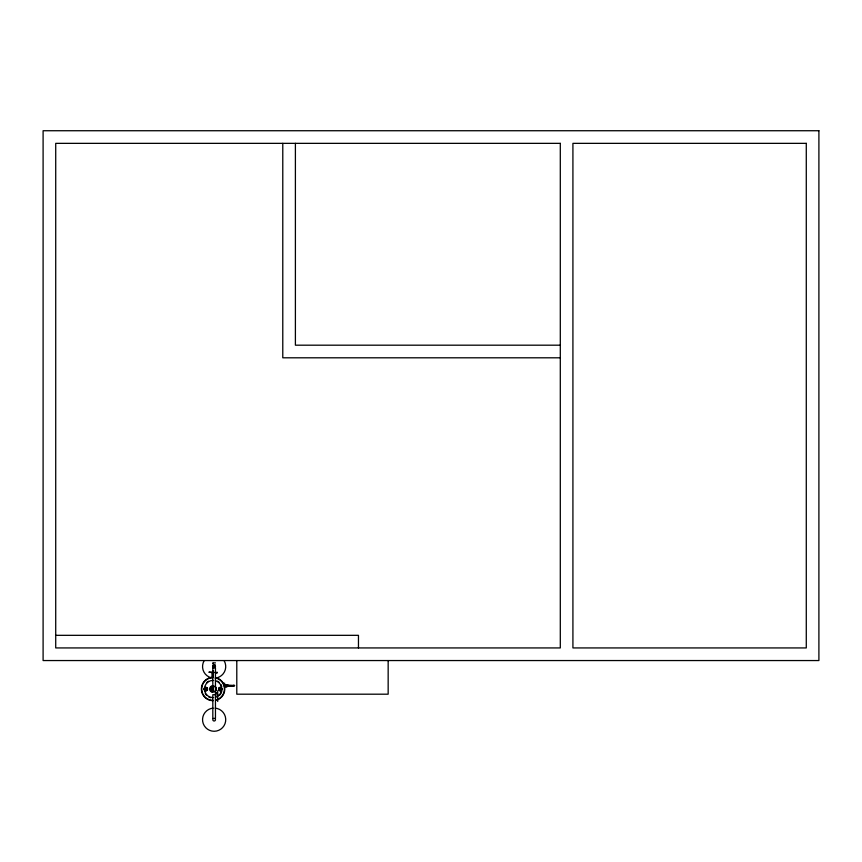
<?xml version="1.0" encoding="UTF-8"?>
<svg xmlns="http://www.w3.org/2000/svg" width="862" height="862" viewBox="0 0 862 862"><rect width="100%" height="100%" fill="white"/><g stroke="black" fill="none" stroke-linecap="round" stroke-linejoin="round"><path stroke-width="1.29" d="M212.02 676.821L212.02 672.726M212.806 676.53L212.806 672.705M213.334 676.53L213.334 672.705L208.873 672.177L213.334 672.177M225.532 685.333L225.661 686.303M225.919 685.074L225.919 686.303L228.01 685.689M227.956 685.505C224.088 685.258 228.872 686.314 227.568 685.516C220.403 684.859 247.663 685.872 226.512 685.505L234.001 685.98L233.958 685.301M226.027 684.676L226.027 686.745L226.027 685.936L233.559 686.055L233.882 685.279M226.911 685.398L226.975 685.807M226.911 684.676L226.911 685.699M226.911 686.745L227.536 686.098M217.827 694.88L217.526 695.289M224.443 685.646L224.756 684.87M216.782 693.35L216.782 692.876M215.457 692.455L215.457 693.781M204.596 688.867L204.768 689.632M213.345 688.803L212.677 689.083L213.27 689.417M224.734 684.633L224.195 685.678M217.709 701.485L217.709 690.721M220.219 688.339L221.06 688.318M221.092 689.912A1.185 1.142 -90 0 0 220.532 687.941A1.185 1.142 -90 0 0 219.163 689.428A1.185 1.142 -90 0 0 221.092 689.912L221.211 689.762M205.07 688.318L205.921 688.339M227.557 686.098L228.258 685.236L226.027 684.784M227.956 685.796L226.523 685.796L233.742 685.786M560.3 345.188L295.397 345.188L295.397 143.351M560.3 357.805L282.779 357.805L282.779 143.351M55.718 635.326L358.463 635.326L358.463 647.933M212.817 662.878L215.457 662.878M212.817 663.406L213.474 663.406M212.817 664.979L215.457 664.979M212.817 668.158L213.474 668.158M212.817 670.787L213.474 670.787M217.159 672.177L216.599 672.705L217.159 672.705M214.95 672.177L217.278 672.705L214.95 672.705M223.614 683.297L224.777 683.297M223.614 684.482L224.939 684.482M226.027 686.605L226.911 686.702L226.911 685.312M215.726 693.123L216.998 693.231L217.03 695.246M207.311 688.641L207.203 689.212M204.66 689.298L204.736 689.514A1.315 1.271 -90 0 0 206.805 690.117A1.315 1.271 -90 0 0 206.578 687.908A1.315 1.271 -90 0 0 204.747 689.061L204.779 689.406M225.262 686.389L225.262 684.59L225.262 685.333M225.262 686.087L225.262 686.691L225.262 685.958M388.159 660.551L388.159 694.19L236.791 694.19L236.791 660.551M227.234 685.441L227.234 685.85M215.726 692.455L215.726 693.781M224.174 660.777A11.583 11.583 0 0 1 215.144 678.114M211.136 677.758A11.583 11.583 0 0 1 204.1 660.777M215.144 708.133A11.583 11.583 0 0 1 224.001 725.761A11.583 11.583 0 0 1 204.272 725.761A11.583 11.583 0 0 1 213.129 708.133M215.069 718.736A1.325 1.325 0 0 1 214.994 720.686A1.325 1.325 0 0 1 213.054 720.438A1.325 1.325 0 0 1 213.474 718.531M207.052 688.275A1.702 1.638 -90 0 0 203.971 689.05L204.025 689.492A1.702 1.638 -90 0 0 207.257 689.126M211.89 691.055A2.37 2.37 0 0 1 210.781 689.622M210.781 688.393A2.37 2.37 0 0 1 213.076 686.648M214.735 686.12A3.329 3.329 0 0 1 214.735 691.895M213.076 692.348A3.329 3.329 0 0 1 209.735 689.007A3.329 3.329 0 0 1 213.076 685.678M213.56 690.828A1.886 1.886 0 0 1 211.179 689.007A1.886 1.886 0 0 1 213.56 687.186M216.103 677.715A11.691 11.691 0 0 1 216.103 700.31M213.076 700.709A11.691 11.691 0 0 1 201.374 689.007A11.691 11.691 0 0 1 213.076 677.317M216.006 689.007A2.942 2.942 0 0 1 215.144 691.087M212.311 691.852A2.942 2.942 0 0 1 212.311 686.174M215.144 686.928A2.942 2.942 0 0 1 215.909 688.253M221.706 689.007A8.631 8.631 0 0 1 215.306 697.347M213.076 697.649A8.631 8.631 0 0 1 204.434 689.007A8.631 8.631 0 0 1 213.076 680.377M215.306 680.668A8.631 8.631 0 0 1 221.415 686.777M216.017 678.017A11.389 11.389 0 0 1 216.017 700.009M213.076 700.397A11.389 11.389 0 0 1 201.686 689.007A11.389 11.389 0 0 1 213.076 677.629M211.276 690.807A2.543 2.543 0 0 1 210.867 690.279M210.867 687.736A2.543 2.543 0 0 1 211.276 687.208M211.793 686.809A2.543 2.543 0 0 1 212.408 686.551M221.76 691.335A8.997 8.997 0 0 1 219.433 695.375M210.737 697.703A8.997 8.997 0 0 1 208.572 696.798M206.708 695.375A8.997 8.997 0 0 1 205.275 693.511M206.708 682.65A8.997 8.997 0 0 1 208.572 681.217M217.569 681.217A8.997 8.997 0 0 1 219.433 682.65M220.866 684.514A8.997 8.997 0 0 1 221.76 686.68M218.743 688.964L218.851 689.557L218.743 688.964M221.394 689.061L221.351 689.406A1.315 1.271 -90 0 1 219.325 690.117A1.315 1.271 -90 0 1 219.562 687.908A1.315 1.271 -90 0 1 221.394 689.061M221.857 689.05L221.814 689.492A1.713 1.649 -90 0 1 219.174 690.43A1.713 1.649 -90 0 1 219.476 687.553A1.713 1.649 -90 0 1 221.857 689.05M222.17 689.05L222.116 689.492A1.702 1.638 -90 0 1 219.498 690.419A1.702 1.638 -90 0 1 219.799 687.564A1.702 1.638 -90 0 1 222.17 689.05M212.86 666.229L213.474 667.716A1.325 1.325 0 0 1 213.054 665.809A1.325 1.325 0 0 1 214.994 665.55A1.325 1.325 0 0 1 215.069 667.5L214.8 665.421L212.86 666.229M818.9 130.733L43.1 130.733L43.1 660.551L818.9 660.551L818.9 130.733M560.3 143.351L55.718 143.351L55.718 647.933L560.3 647.933L560.3 143.351M806.282 143.351L572.918 143.351L572.918 647.933L806.282 647.933L806.282 143.351M215.457 667.888L212.817 667.888L212.817 691.529L215.457 691.529L215.457 667.888M215.457 694.707L212.817 694.707L212.817 718.348L215.457 718.348L215.457 694.707M204.326 689.492L204.283 689.05A1.713 1.649 -90 0 1 206.665 687.553A1.713 1.649 -90 0 1 206.966 690.43A1.713 1.649 -90 0 1 204.326 689.492M206.988 689.708A1.185 1.142 -90 0 0 206.04 687.908A1.185 1.142 -90 0 0 205.016 689.665A1.185 1.142 -90 0 0 206.988 689.708M206.848 689.708A1.185 1.142 -90 0 0 205.899 687.908A1.185 1.142 -90 0 0 204.876 689.665A1.185 1.142 -90 0 0 206.848 689.708M220.952 689.912A1.185 1.142 -90 0 0 220.392 687.941A1.185 1.142 -90 0 0 219.023 689.428A1.185 1.142 -90 0 0 220.952 689.912"/></g></svg>
